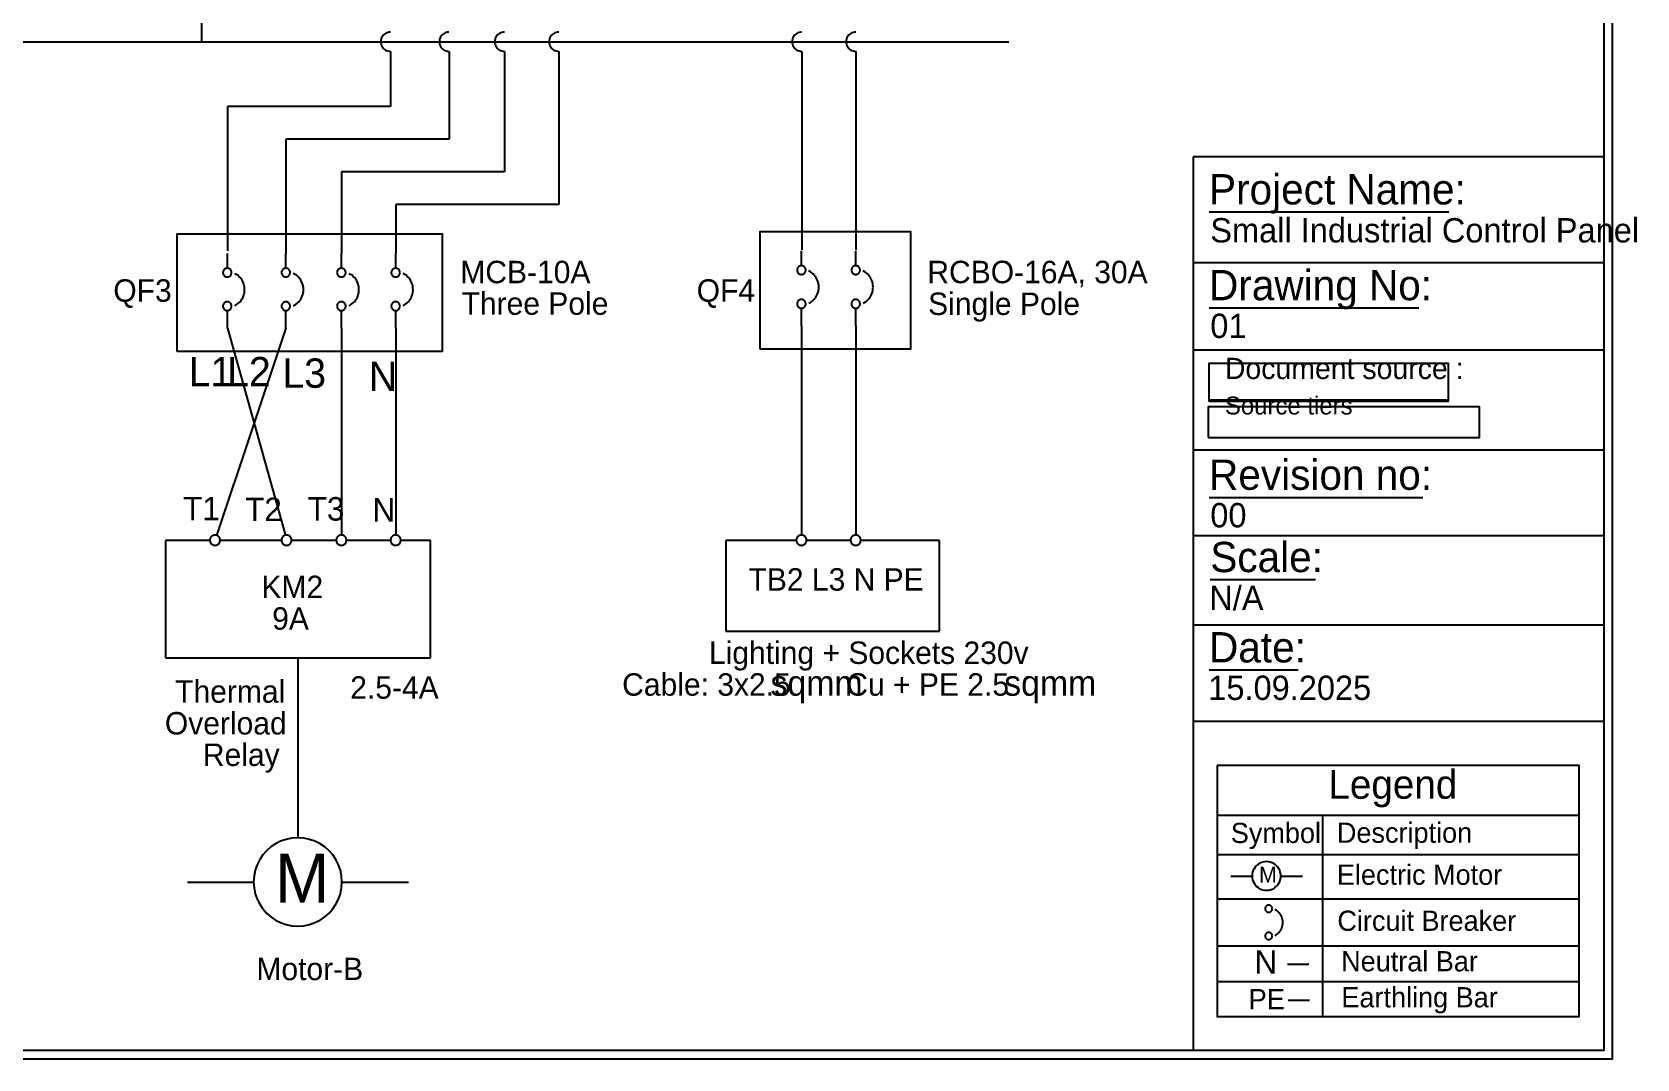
# Model space of a CAD drawing. Header units: millimetres. Extents: x 7 to 1198, y 4 to 838.
# Drawn here: x 428 to 1198, y 4 to 496 of the extents above; entities that cross this region are included whole.
import ezdxf

# ---------------------------------------------------------------- set-up
doc = ezdxf.new("R2010")
doc.units = ezdxf.units.MM
for name, color, linetype in [('Boites', 7, 'Continuous'), ('Bordure', 7, 'Continuous'), ('Cartouche', 7, 'Continuous'), ('Disjoncteurs', 7, 'Continuous'), ('Divers', 7, 'Continuous'), ('Jeu_de_barres', 7, 'Continuous'), ('Legende', 7, 'Continuous'), ('Lignes', 7, 'Continuous'), ('Moteurs', 7, 'Continuous'), ('Neutre', 7, 'Continuous'), ('Phase_L1', 7, 'Continuous'), ('Phase_L2', 7, 'Continuous'), ('Phase_L3', 7, 'Continuous'), ('Tableau_secondaire', 7, 'Continuous'), ('Textes', 7, 'Continuous')]:
    doc.layers.add(name, color=color, linetype=linetype)

msp = doc.modelspace()

# ---------------------------------------------------------------- linework, layer by layer
at = {"layer": 'Boites', "true_color": 0x545454}
for points in [[(6.72, 837.6), (6.72, 3.84), (1185.96, 3.84), (1185.96, 837.6)], [(10.8, 833.4), (10.8, 8.04), (1181.88, 8.04), (1181.88, 833.4)]]:
    msp.add_lwpolyline(points, close=True, dxfattribs=at)
at = {"layer": 'Bordure', "true_color": 0x00ff00}
msp.add_line((509.04, 509.76), (509.04, 491.76), dxfattribs=at)
at = {"layer": 'Bordure', "true_color": 0x0000ff}
for points in [[(796.86, 255.12), (796.53, 255.1), (796.21, 255.03), (795.9, 254.93), (795.62, 254.78), (795.36, 254.61), (795.12, 254.4), (794.91, 254.16), (794.74, 253.9), (794.59, 253.62), (794.49, 253.31), (794.42, 252.99), (794.4, 252.66)], [(799.32, 252.66), (799.3, 252.99), (799.23, 253.31), (799.13, 253.62), (798.98, 253.9), (798.81, 254.16), (798.6, 254.4), (798.36, 254.61), (798.1, 254.78), (797.82, 254.93), (797.51, 255.03), (797.19, 255.1), (796.86, 255.12)], [(794.4, 252.66), (794.42, 252.33), (794.49, 252.01), (794.59, 251.7), (794.74, 251.42), (794.91, 251.16), (795.12, 250.92), (795.36, 250.71), (795.62, 250.54), (795.9, 250.39), (796.21, 250.29), (796.53, 250.22), (796.86, 250.2)], [(796.86, 250.2), (797.19, 250.22), (797.51, 250.29), (797.82, 250.39), (798.1, 250.54), (798.36, 250.71), (798.6, 250.92), (798.81, 251.16), (798.98, 251.42), (799.13, 251.7), (799.23, 252.01), (799.3, 252.33), (799.32, 252.66)]]:
    msp.add_lwpolyline(points, dxfattribs=at)
at = {"layer": 'Bordure', "true_color": 0x000000}
for points in [[(822.9, 255.12), (822.57, 255.1), (822.25, 255.03), (821.94, 254.93), (821.66, 254.78), (821.4, 254.61), (821.16, 254.4), (820.95, 254.16), (820.78, 253.9), (820.63, 253.62), (820.53, 253.31), (820.46, 252.99), (820.44, 252.66)], [(825.36, 252.66), (825.34, 252.99), (825.27, 253.31), (825.17, 253.62), (825.02, 253.9), (824.85, 254.16), (824.64, 254.4), (824.4, 254.61), (824.14, 254.78), (823.86, 254.93), (823.55, 255.03), (823.23, 255.1), (822.9, 255.12)], [(820.44, 252.66), (820.46, 252.33), (820.53, 252.01), (820.63, 251.7), (820.78, 251.42), (820.95, 251.16), (821.16, 250.92), (821.4, 250.71), (821.66, 250.54), (821.94, 250.39), (822.25, 250.29), (822.57, 250.22), (822.9, 250.2)], [(822.9, 250.2), (823.23, 250.22), (823.55, 250.29), (823.86, 250.39), (824.14, 250.54), (824.4, 250.71), (824.64, 250.92), (824.85, 251.16), (825.02, 251.42), (825.17, 251.7), (825.27, 252.01), (825.34, 252.33), (825.36, 252.66)]]:
    msp.add_lwpolyline(points, dxfattribs=at)
at = {"layer": 'Cartouche', "true_color": 0x000000}
for p, q in [((1181.88, 436.56), (984.84, 436.56)), ((984.84, 436.56), (984.84, 8.04)), ((984.84, 385.92), (1181.88, 385.92)), ((984.84, 344.04), (1181.88, 344.04)), ((984.84, 296.04), (1181.88, 296.04)), ((984.84, 255), (1181.88, 255)), ((984.84, 212.16), (1181.88, 212.16)), ((984.84, 165.84), (1181.88, 165.84))]:
    msp.add_line(p, q, dxfattribs=at)
at = {"layer": 'Disjoncteurs', "true_color": 0xcd6928}
for p, q in [((521.52, 383.16), (521.52, 390.24)), ((549.6, 383.16), (549.6, 390.24)), ((576.24, 383.16), (576.24, 390.24)), ((602.28, 383.16), (602.28, 390.24)), ((796.92, 384.24), (796.92, 391.44)), ((822.96, 384.24), (822.96, 391.44)), ((521.52, 354.48), (521.52, 362.76)), ((549.6, 354.48), (549.6, 362.76)), ((576.24, 354.48), (576.24, 362.76)), ((602.28, 354.48), (602.28, 362.76)), ((796.92, 355.56), (796.92, 363.84)), ((822.96, 355.56), (822.96, 363.84))]:
    msp.add_line(p, q, dxfattribs=at)
at = {"layer": 'Disjoncteurs', "true_color": 0xff3f00}
for points in [[(521.46, 383.16), (521.18, 383.14), (520.9, 383.08), (520.64, 382.99), (520.4, 382.87), (520.18, 382.72), (519.98, 382.54), (519.8, 382.34), (519.65, 382.12), (519.53, 381.88), (519.44, 381.62), (519.38, 381.34), (519.36, 381.06)], [(521.46, 383.16), (521.18, 383.14), (520.9, 383.08), (520.64, 382.99), (520.4, 382.87), (520.18, 382.72), (519.98, 382.54), (519.8, 382.34), (519.65, 382.12), (519.53, 381.88), (519.44, 381.62), (519.38, 381.34), (519.36, 381.06)], [(519.36, 381.06), (519.38, 380.78), (519.44, 380.5), (519.53, 380.24), (519.65, 380), (519.8, 379.78), (519.98, 379.58), (520.18, 379.4), (520.4, 379.25), (520.64, 379.13), (520.9, 379.04), (521.18, 378.98), (521.46, 378.96)], [(519.36, 381.06), (519.38, 380.78), (519.44, 380.5), (519.53, 380.24), (519.65, 380), (519.8, 379.78), (519.98, 379.58), (520.18, 379.4), (520.4, 379.25), (520.64, 379.13), (520.9, 379.04), (521.18, 378.98), (521.46, 378.96)], [(523.56, 381.06), (523.54, 381.34), (523.48, 381.62), (523.39, 381.88), (523.27, 382.12), (523.12, 382.34), (522.94, 382.54), (522.74, 382.72), (522.52, 382.87), (522.28, 382.99), (522.02, 383.08), (521.74, 383.14), (521.46, 383.16)], [(523.56, 381.06), (523.54, 381.34), (523.48, 381.62), (523.39, 381.88), (523.27, 382.12), (523.12, 382.34), (522.94, 382.54), (522.74, 382.72), (522.52, 382.87), (522.28, 382.99), (522.02, 383.08), (521.74, 383.14), (521.46, 383.16)], [(521.46, 378.96), (521.74, 378.98), (522.02, 379.04), (522.28, 379.13), (522.52, 379.25), (522.74, 379.4), (522.94, 379.58), (523.12, 379.78), (523.27, 380), (523.39, 380.24), (523.48, 380.5), (523.54, 380.78), (523.56, 381.06)], [(521.46, 378.96), (521.74, 378.98), (522.02, 379.04), (522.28, 379.13), (522.52, 379.25), (522.74, 379.4), (522.94, 379.58), (523.12, 379.78), (523.27, 380), (523.39, 380.24), (523.48, 380.5), (523.54, 380.78), (523.56, 381.06)], [(529.8, 372.87), (529.76, 373.68), (529.66, 374.48), (529.48, 375.25), (529.23, 376), (528.92, 376.72), (528.54, 377.41), (528.1, 378.06), (527.61, 378.68), (527.06, 379.24), (526.45, 379.76), (525.8, 380.22), (525.1, 380.63)], [(549.54, 383.16), (549.26, 383.14), (548.98, 383.08), (548.72, 382.99), (548.48, 382.87), (548.26, 382.72), (548.06, 382.54), (547.88, 382.34), (547.73, 382.12), (547.61, 381.88), (547.52, 381.62), (547.46, 381.34), (547.44, 381.06)], [(549.54, 383.16), (549.26, 383.14), (548.98, 383.08), (548.72, 382.99), (548.48, 382.87), (548.26, 382.72), (548.06, 382.54), (547.88, 382.34), (547.73, 382.12), (547.61, 381.88), (547.52, 381.62), (547.46, 381.34), (547.44, 381.06)], [(547.44, 381.06), (547.46, 380.78), (547.52, 380.5), (547.61, 380.24), (547.73, 380), (547.88, 379.78), (548.06, 379.58), (548.26, 379.4), (548.48, 379.25), (548.72, 379.13), (548.98, 379.04), (549.26, 378.98), (549.54, 378.96)], [(547.44, 381.06), (547.46, 380.78), (547.52, 380.5), (547.61, 380.24), (547.73, 380), (547.88, 379.78), (548.06, 379.58), (548.26, 379.4), (548.48, 379.25), (548.72, 379.13), (548.98, 379.04), (549.26, 378.98), (549.54, 378.96)], [(551.64, 381.06), (551.62, 381.34), (551.57, 381.62), (551.47, 381.88), (551.35, 382.12), (551.2, 382.34), (551.02, 382.54), (550.82, 382.72), (550.6, 382.87), (550.36, 382.99), (550.1, 383.08), (549.82, 383.14), (549.54, 383.16)], [(551.64, 381.06), (551.62, 381.34), (551.57, 381.62), (551.47, 381.88), (551.35, 382.12), (551.2, 382.34), (551.02, 382.54), (550.82, 382.72), (550.6, 382.87), (550.36, 382.99), (550.1, 383.08), (549.82, 383.14), (549.54, 383.16)], [(549.54, 378.96), (549.82, 378.98), (550.1, 379.04), (550.36, 379.13), (550.6, 379.25), (550.82, 379.4), (551.02, 379.58), (551.2, 379.78), (551.35, 380), (551.47, 380.24), (551.57, 380.5), (551.62, 380.78), (551.64, 381.06)], [(549.54, 378.96), (549.82, 378.98), (550.1, 379.04), (550.36, 379.13), (550.6, 379.25), (550.82, 379.4), (551.02, 379.58), (551.2, 379.78), (551.35, 380), (551.47, 380.24), (551.57, 380.5), (551.62, 380.78), (551.64, 381.06)], [(558, 372.87), (557.96, 373.68), (557.86, 374.48), (557.68, 375.25), (557.43, 376), (557.12, 376.72), (556.74, 377.41), (556.3, 378.06), (555.81, 378.68), (555.26, 379.24), (554.65, 379.76), (554, 380.22), (553.3, 380.63)], [(576.18, 383.16), (575.9, 383.14), (575.62, 383.08), (575.36, 382.99), (575.12, 382.87), (574.9, 382.72), (574.7, 382.54), (574.52, 382.34), (574.37, 382.12), (574.25, 381.88), (574.16, 381.62), (574.1, 381.34), (574.08, 381.06)], [(576.18, 383.16), (575.9, 383.14), (575.62, 383.08), (575.36, 382.99), (575.12, 382.87), (574.9, 382.72), (574.7, 382.54), (574.52, 382.34), (574.37, 382.12), (574.25, 381.88), (574.16, 381.62), (574.1, 381.34), (574.08, 381.06)], [(574.08, 381.06), (574.1, 380.78), (574.16, 380.5), (574.25, 380.24), (574.37, 380), (574.52, 379.78), (574.7, 379.58), (574.9, 379.4), (575.12, 379.25), (575.36, 379.13), (575.62, 379.04), (575.9, 378.98), (576.18, 378.96)], [(574.08, 381.06), (574.1, 380.78), (574.16, 380.5), (574.25, 380.24), (574.37, 380), (574.52, 379.78), (574.7, 379.58), (574.9, 379.4), (575.12, 379.25), (575.36, 379.13), (575.62, 379.04), (575.9, 378.98), (576.18, 378.96)], [(578.28, 381.06), (578.26, 381.34), (578.2, 381.62), (578.11, 381.88), (577.99, 382.12), (577.84, 382.34), (577.66, 382.54), (577.46, 382.72), (577.24, 382.87), (577, 382.99), (576.74, 383.08), (576.46, 383.14), (576.18, 383.16)], [(578.28, 381.06), (578.26, 381.34), (578.2, 381.62), (578.11, 381.88), (577.99, 382.12), (577.84, 382.34), (577.66, 382.54), (577.46, 382.72), (577.24, 382.87), (577, 382.99), (576.74, 383.08), (576.46, 383.14), (576.18, 383.16)], [(576.18, 378.96), (576.46, 378.98), (576.74, 379.04), (577, 379.13), (577.24, 379.25), (577.46, 379.4), (577.66, 379.58), (577.84, 379.78), (577.99, 380), (578.11, 380.24), (578.2, 380.5), (578.26, 380.78), (578.28, 381.06)], [(576.18, 378.96), (576.46, 378.98), (576.74, 379.04), (577, 379.13), (577.24, 379.25), (577.46, 379.4), (577.66, 379.58), (577.84, 379.78), (577.99, 380), (578.11, 380.24), (578.2, 380.5), (578.26, 380.78), (578.28, 381.06)], [(584.64, 372.87), (584.6, 373.68), (584.5, 374.48), (584.32, 375.25), (584.07, 376), (583.76, 376.72), (583.38, 377.41), (582.94, 378.06), (582.45, 378.68), (581.9, 379.24), (581.29, 379.76), (580.64, 380.22), (579.94, 380.63)], [(602.22, 383.16), (601.94, 383.14), (601.66, 383.08), (601.4, 382.99), (601.16, 382.87), (600.94, 382.72), (600.74, 382.54), (600.56, 382.34), (600.41, 382.12), (600.29, 381.88), (600.2, 381.62), (600.14, 381.34), (600.12, 381.06)], [(602.22, 383.16), (601.94, 383.14), (601.66, 383.08), (601.4, 382.99), (601.16, 382.87), (600.94, 382.72), (600.74, 382.54), (600.56, 382.34), (600.41, 382.12), (600.29, 381.88), (600.2, 381.62), (600.14, 381.34), (600.12, 381.06)], [(600.12, 381.06), (600.14, 380.78), (600.2, 380.5), (600.29, 380.24), (600.41, 380), (600.56, 379.78), (600.74, 379.58), (600.94, 379.4), (601.16, 379.25), (601.4, 379.13), (601.66, 379.04), (601.94, 378.98), (602.22, 378.96)], [(600.12, 381.06), (600.14, 380.78), (600.2, 380.5), (600.29, 380.24), (600.41, 380), (600.56, 379.78), (600.74, 379.58), (600.94, 379.4), (601.16, 379.25), (601.4, 379.13), (601.66, 379.04), (601.94, 378.98), (602.22, 378.96)], [(604.32, 381.06), (604.3, 381.34), (604.24, 381.62), (604.15, 381.88), (604.03, 382.12), (603.88, 382.34), (603.7, 382.54), (603.5, 382.72), (603.28, 382.87), (603.04, 382.99), (602.78, 383.08), (602.5, 383.14), (602.22, 383.16)], [(604.32, 381.06), (604.3, 381.34), (604.24, 381.62), (604.15, 381.88), (604.03, 382.12), (603.88, 382.34), (603.7, 382.54), (603.5, 382.72), (603.28, 382.87), (603.04, 382.99), (602.78, 383.08), (602.5, 383.14), (602.22, 383.16)], [(602.22, 378.96), (602.5, 378.98), (602.78, 379.04), (603.04, 379.13), (603.28, 379.25), (603.5, 379.4), (603.7, 379.58), (603.88, 379.78), (604.03, 380), (604.15, 380.24), (604.24, 380.5), (604.3, 380.78), (604.32, 381.06)], [(602.22, 378.96), (602.5, 378.98), (602.78, 379.04), (603.04, 379.13), (603.28, 379.25), (603.5, 379.4), (603.7, 379.58), (603.88, 379.78), (604.03, 380), (604.15, 380.24), (604.24, 380.5), (604.3, 380.78), (604.32, 381.06)], [(610.56, 372.87), (610.52, 373.68), (610.42, 374.48), (610.24, 375.25), (609.99, 376), (609.68, 376.72), (609.3, 377.41), (608.86, 378.06), (608.37, 378.68), (607.82, 379.24), (607.21, 379.76), (606.56, 380.22), (605.86, 380.63)], [(796.86, 384.36), (796.58, 384.34), (796.3, 384.28), (796.04, 384.19), (795.8, 384.07), (795.58, 383.92), (795.38, 383.74), (795.2, 383.54), (795.05, 383.32), (794.93, 383.08), (794.84, 382.82), (794.78, 382.54), (794.76, 382.26)], [(796.86, 384.36), (796.58, 384.34), (796.3, 384.28), (796.04, 384.19), (795.8, 384.07), (795.58, 383.92), (795.38, 383.74), (795.2, 383.54), (795.05, 383.32), (794.93, 383.08), (794.84, 382.82), (794.78, 382.54), (794.76, 382.26)], [(794.76, 382.26), (794.78, 381.98), (794.84, 381.7), (794.93, 381.44), (795.05, 381.2), (795.2, 380.98), (795.38, 380.78), (795.58, 380.6), (795.8, 380.45), (796.04, 380.33), (796.3, 380.23), (796.58, 380.18), (796.86, 380.16)], [(794.76, 382.26), (794.78, 381.98), (794.84, 381.7), (794.93, 381.44), (795.05, 381.2), (795.2, 380.98), (795.38, 380.78), (795.58, 380.6), (795.8, 380.45), (796.04, 380.33), (796.3, 380.23), (796.58, 380.18), (796.86, 380.16)], [(798.96, 382.26), (798.94, 382.54), (798.88, 382.82), (798.79, 383.08), (798.67, 383.32), (798.52, 383.54), (798.34, 383.74), (798.14, 383.92), (797.92, 384.07), (797.68, 384.19), (797.42, 384.28), (797.14, 384.34), (796.86, 384.36)], [(798.96, 382.26), (798.94, 382.54), (798.88, 382.82), (798.79, 383.08), (798.67, 383.32), (798.52, 383.54), (798.34, 383.74), (798.14, 383.92), (797.92, 384.07), (797.68, 384.19), (797.42, 384.28), (797.14, 384.34), (796.86, 384.36)], [(796.86, 380.16), (797.14, 380.18), (797.42, 380.23), (797.68, 380.33), (797.92, 380.45), (798.14, 380.6), (798.34, 380.78), (798.52, 380.98), (798.67, 381.2), (798.79, 381.44), (798.88, 381.7), (798.94, 381.98), (798.96, 382.26)], [(796.86, 380.16), (797.14, 380.18), (797.42, 380.23), (797.68, 380.33), (797.92, 380.45), (798.14, 380.6), (798.34, 380.78), (798.52, 380.98), (798.67, 381.2), (798.79, 381.44), (798.88, 381.7), (798.94, 381.98), (798.96, 382.26)], [(805.2, 374.07), (805.16, 374.88), (805.06, 375.68), (804.88, 376.45), (804.63, 377.2), (804.32, 377.92), (803.94, 378.61), (803.5, 379.26), (803.01, 379.88), (802.46, 380.44), (801.85, 380.96), (801.2, 381.42), (800.5, 381.83)], [(822.9, 384.36), (822.62, 384.34), (822.34, 384.28), (822.08, 384.19), (821.84, 384.07), (821.62, 383.92), (821.42, 383.74), (821.24, 383.54), (821.09, 383.32), (820.97, 383.08), (820.88, 382.82), (820.82, 382.54), (820.8, 382.26)], [(822.9, 384.36), (822.62, 384.34), (822.34, 384.28), (822.08, 384.19), (821.84, 384.07), (821.62, 383.92), (821.42, 383.74), (821.24, 383.54), (821.09, 383.32), (820.97, 383.08), (820.88, 382.82), (820.82, 382.54), (820.8, 382.26)], [(820.8, 382.26), (820.82, 381.98), (820.88, 381.7), (820.97, 381.44), (821.09, 381.2), (821.24, 380.98), (821.42, 380.78), (821.62, 380.6), (821.84, 380.45), (822.08, 380.33), (822.34, 380.23), (822.62, 380.18), (822.9, 380.16)], [(820.8, 382.26), (820.82, 381.98), (820.88, 381.7), (820.97, 381.44), (821.09, 381.2), (821.24, 380.98), (821.42, 380.78), (821.62, 380.6), (821.84, 380.45), (822.08, 380.33), (822.34, 380.23), (822.62, 380.18), (822.9, 380.16)], [(825, 382.26), (824.98, 382.54), (824.92, 382.82), (824.83, 383.08), (824.71, 383.32), (824.56, 383.54), (824.38, 383.74), (824.18, 383.92), (823.96, 384.07), (823.72, 384.19), (823.46, 384.28), (823.18, 384.34), (822.9, 384.36)], [(825, 382.26), (824.98, 382.54), (824.92, 382.82), (824.83, 383.08), (824.71, 383.32), (824.56, 383.54), (824.38, 383.74), (824.18, 383.92), (823.96, 384.07), (823.72, 384.19), (823.46, 384.28), (823.18, 384.34), (822.9, 384.36)], [(822.9, 380.16), (823.18, 380.18), (823.46, 380.23), (823.72, 380.33), (823.96, 380.45), (824.18, 380.6), (824.38, 380.78), (824.56, 380.98), (824.71, 381.2), (824.83, 381.44), (824.92, 381.7), (824.98, 381.98), (825, 382.26)], [(822.9, 380.16), (823.18, 380.18), (823.46, 380.23), (823.72, 380.33), (823.96, 380.45), (824.18, 380.6), (824.38, 380.78), (824.56, 380.98), (824.71, 381.2), (824.83, 381.44), (824.92, 381.7), (824.98, 381.98), (825, 382.26)], [(831.24, 374.07), (831.2, 374.88), (831.1, 375.68), (830.92, 376.45), (830.67, 377.2), (830.36, 377.92), (829.98, 378.61), (829.54, 379.26), (829.05, 379.88), (828.5, 380.44), (827.89, 380.96), (827.24, 381.42), (826.54, 381.83)], [(525.05, 365.15), (525.75, 365.55), (526.41, 366.01), (527.02, 366.52), (527.57, 367.08), (528.07, 367.69), (528.51, 368.34), (528.89, 369.03), (529.21, 369.75), (529.46, 370.5), (529.65, 371.27), (529.76, 372.06), (529.8, 372.87)], [(553.25, 365.15), (553.95, 365.55), (554.61, 366.01), (555.22, 366.52), (555.77, 367.08), (556.27, 367.69), (556.71, 368.34), (557.09, 369.03), (557.41, 369.75), (557.66, 370.5), (557.85, 371.27), (557.96, 372.06), (558, 372.87)], [(579.89, 365.15), (580.59, 365.55), (581.25, 366.01), (581.86, 366.52), (582.41, 367.08), (582.91, 367.69), (583.35, 368.34), (583.73, 369.03), (584.05, 369.75), (584.3, 370.5), (584.49, 371.27), (584.6, 372.06), (584.64, 372.87)], [(605.81, 365.15), (606.51, 365.55), (607.17, 366.01), (607.78, 366.52), (608.33, 367.08), (608.83, 367.69), (609.27, 368.34), (609.65, 369.03), (609.97, 369.75), (610.22, 370.5), (610.41, 371.27), (610.52, 372.06), (610.56, 372.87)], [(800.45, 366.35), (801.15, 366.75), (801.81, 367.21), (802.42, 367.72), (802.97, 368.28), (803.47, 368.89), (803.91, 369.54), (804.29, 370.23), (804.61, 370.95), (804.86, 371.7), (805.05, 372.47), (805.16, 373.26), (805.2, 374.07)], [(826.49, 366.35), (827.19, 366.75), (827.85, 367.21), (828.46, 367.72), (829.01, 368.28), (829.51, 368.89), (829.95, 369.54), (830.33, 370.23), (830.65, 370.95), (830.9, 371.7), (831.09, 372.47), (831.2, 373.26), (831.24, 374.07)], [(521.46, 367.08), (521.18, 367.06), (520.9, 367), (520.64, 366.91), (520.4, 366.79), (520.18, 366.64), (519.98, 366.46), (519.8, 366.26), (519.65, 366.04), (519.53, 365.8), (519.44, 365.54), (519.38, 365.26), (519.36, 364.98)], [(519.36, 364.98), (519.38, 364.7), (519.44, 364.42), (519.53, 364.16), (519.65, 363.92), (519.8, 363.7), (519.98, 363.5), (520.18, 363.32), (520.4, 363.17), (520.64, 363.05), (520.9, 362.95), (521.18, 362.9), (521.46, 362.88)], [(523.56, 364.98), (523.54, 365.26), (523.48, 365.54), (523.39, 365.8), (523.27, 366.04), (523.12, 366.26), (522.94, 366.46), (522.74, 366.64), (522.52, 366.79), (522.28, 366.91), (522.02, 367), (521.74, 367.06), (521.46, 367.08)], [(521.46, 362.88), (521.74, 362.9), (522.02, 362.95), (522.28, 363.05), (522.52, 363.17), (522.74, 363.32), (522.94, 363.5), (523.12, 363.7), (523.27, 363.92), (523.39, 364.16), (523.48, 364.42), (523.54, 364.7), (523.56, 364.98)], [(549.54, 367.08), (549.26, 367.06), (548.98, 367), (548.72, 366.91), (548.48, 366.79), (548.26, 366.64), (548.06, 366.46), (547.88, 366.26), (547.73, 366.04), (547.61, 365.8), (547.52, 365.54), (547.46, 365.26), (547.44, 364.98)], [(547.44, 364.98), (547.46, 364.7), (547.52, 364.42), (547.61, 364.16), (547.73, 363.92), (547.88, 363.7), (548.06, 363.5), (548.26, 363.32), (548.48, 363.17), (548.72, 363.05), (548.98, 362.95), (549.26, 362.9), (549.54, 362.88)], [(551.64, 364.98), (551.62, 365.26), (551.57, 365.54), (551.47, 365.8), (551.35, 366.04), (551.2, 366.26), (551.02, 366.46), (550.82, 366.64), (550.6, 366.79), (550.36, 366.91), (550.1, 367), (549.82, 367.06), (549.54, 367.08)], [(549.54, 362.88), (549.82, 362.9), (550.1, 362.95), (550.36, 363.05), (550.6, 363.17), (550.82, 363.32), (551.02, 363.5), (551.2, 363.7), (551.35, 363.92), (551.47, 364.16), (551.57, 364.42), (551.62, 364.7), (551.64, 364.98)], [(576.18, 367.08), (575.9, 367.06), (575.62, 367), (575.36, 366.91), (575.12, 366.79), (574.9, 366.64), (574.7, 366.46), (574.52, 366.26), (574.37, 366.04), (574.25, 365.8), (574.16, 365.54), (574.1, 365.26), (574.08, 364.98)], [(574.08, 364.98), (574.1, 364.7), (574.16, 364.42), (574.25, 364.16), (574.37, 363.92), (574.52, 363.7), (574.7, 363.5), (574.9, 363.32), (575.12, 363.17), (575.36, 363.05), (575.62, 362.95), (575.9, 362.9), (576.18, 362.88)], [(578.28, 364.98), (578.26, 365.26), (578.2, 365.54), (578.11, 365.8), (577.99, 366.04), (577.84, 366.26), (577.66, 366.46), (577.46, 366.64), (577.24, 366.79), (577, 366.91), (576.74, 367), (576.46, 367.06), (576.18, 367.08)], [(576.18, 362.88), (576.46, 362.9), (576.74, 362.95), (577, 363.05), (577.24, 363.17), (577.46, 363.32), (577.66, 363.5), (577.84, 363.7), (577.99, 363.92), (578.11, 364.16), (578.2, 364.42), (578.26, 364.7), (578.28, 364.98)], [(602.22, 367.08), (601.94, 367.06), (601.66, 367), (601.4, 366.91), (601.16, 366.79), (600.94, 366.64), (600.74, 366.46), (600.56, 366.26), (600.41, 366.04), (600.29, 365.8), (600.2, 365.54), (600.14, 365.26), (600.12, 364.98)], [(600.12, 364.98), (600.14, 364.7), (600.2, 364.42), (600.29, 364.16), (600.41, 363.92), (600.56, 363.7), (600.74, 363.5), (600.94, 363.32), (601.16, 363.17), (601.4, 363.05), (601.66, 362.95), (601.94, 362.9), (602.22, 362.88)], [(604.32, 364.98), (604.3, 365.26), (604.24, 365.54), (604.15, 365.8), (604.03, 366.04), (603.88, 366.26), (603.7, 366.46), (603.5, 366.64), (603.28, 366.79), (603.04, 366.91), (602.78, 367), (602.5, 367.06), (602.22, 367.08)], [(602.22, 362.88), (602.5, 362.9), (602.78, 362.95), (603.04, 363.05), (603.28, 363.17), (603.5, 363.32), (603.7, 363.5), (603.88, 363.7), (604.03, 363.92), (604.15, 364.16), (604.24, 364.42), (604.3, 364.7), (604.32, 364.98)], [(796.86, 368.16), (796.58, 368.14), (796.3, 368.08), (796.04, 367.99), (795.8, 367.87), (795.58, 367.72), (795.38, 367.54), (795.2, 367.34), (795.05, 367.12), (794.93, 366.88), (794.84, 366.62), (794.78, 366.34), (794.76, 366.06)], [(794.76, 366.06), (794.78, 365.78), (794.84, 365.5), (794.93, 365.24), (795.05, 365), (795.2, 364.78), (795.38, 364.58), (795.58, 364.4), (795.8, 364.25), (796.04, 364.13), (796.3, 364.04), (796.58, 363.98), (796.86, 363.96)], [(798.96, 366.06), (798.94, 366.34), (798.88, 366.62), (798.79, 366.88), (798.67, 367.12), (798.52, 367.34), (798.34, 367.54), (798.14, 367.72), (797.92, 367.87), (797.68, 367.99), (797.42, 368.08), (797.14, 368.14), (796.86, 368.16)], [(796.86, 363.96), (797.14, 363.98), (797.42, 364.04), (797.68, 364.13), (797.92, 364.25), (798.14, 364.4), (798.34, 364.58), (798.52, 364.78), (798.67, 365), (798.79, 365.24), (798.88, 365.5), (798.94, 365.78), (798.96, 366.06)], [(822.9, 368.16), (822.62, 368.14), (822.34, 368.08), (822.08, 367.99), (821.84, 367.87), (821.62, 367.72), (821.42, 367.54), (821.24, 367.34), (821.09, 367.12), (820.97, 366.88), (820.88, 366.62), (820.82, 366.34), (820.8, 366.06)], [(820.8, 366.06), (820.82, 365.78), (820.88, 365.5), (820.97, 365.24), (821.09, 365), (821.24, 364.78), (821.42, 364.58), (821.62, 364.4), (821.84, 364.25), (822.08, 364.13), (822.34, 364.04), (822.62, 363.98), (822.9, 363.96)], [(825, 366.06), (824.98, 366.34), (824.92, 366.62), (824.83, 366.88), (824.71, 367.12), (824.56, 367.34), (824.38, 367.54), (824.18, 367.72), (823.96, 367.87), (823.72, 367.99), (823.46, 368.08), (823.18, 368.14), (822.9, 368.16)], [(822.9, 363.96), (823.18, 363.98), (823.46, 364.04), (823.72, 364.13), (823.96, 364.25), (824.18, 364.4), (824.38, 364.58), (824.56, 364.78), (824.71, 365), (824.83, 365.24), (824.92, 365.5), (824.98, 365.78), (825, 366.06)], [(1021.02, 77.64), (1020.78, 77.62), (1020.56, 77.58), (1020.34, 77.5), (1020.14, 77.4), (1019.96, 77.28), (1019.79, 77.13), (1019.64, 76.96), (1019.52, 76.78), (1019.42, 76.58), (1019.34, 76.36), (1019.3, 76.14), (1019.28, 75.9)], [(1021.02, 77.64), (1020.78, 77.62), (1020.56, 77.58), (1020.34, 77.5), (1020.14, 77.4), (1019.96, 77.28), (1019.79, 77.13), (1019.64, 76.96), (1019.52, 76.78), (1019.42, 76.58), (1019.34, 76.36), (1019.3, 76.14), (1019.28, 75.9)], [(1022.76, 75.9), (1022.74, 76.14), (1022.7, 76.36), (1022.62, 76.58), (1022.52, 76.78), (1022.4, 76.96), (1022.25, 77.13), (1022.08, 77.28), (1021.9, 77.4), (1021.7, 77.5), (1021.48, 77.58), (1021.26, 77.62), (1021.02, 77.64)], [(1022.76, 75.9), (1022.74, 76.14), (1022.7, 76.36), (1022.62, 76.58), (1022.52, 76.78), (1022.4, 76.96), (1022.25, 77.13), (1022.08, 77.28), (1021.9, 77.4), (1021.7, 77.5), (1021.48, 77.58), (1021.26, 77.62), (1021.02, 77.64)], [(1019.28, 75.9), (1019.3, 75.66), (1019.34, 75.44), (1019.42, 75.22), (1019.52, 75.02), (1019.64, 74.84), (1019.79, 74.67), (1019.96, 74.52), (1020.14, 74.4), (1020.34, 74.3), (1020.56, 74.22), (1020.78, 74.18), (1021.02, 74.16)], [(1019.28, 75.9), (1019.3, 75.66), (1019.34, 75.44), (1019.42, 75.22), (1019.52, 75.02), (1019.64, 74.84), (1019.79, 74.67), (1019.96, 74.52), (1020.14, 74.4), (1020.34, 74.3), (1020.56, 74.22), (1020.78, 74.18), (1021.02, 74.16)], [(1021.02, 74.16), (1021.26, 74.18), (1021.48, 74.22), (1021.7, 74.3), (1021.9, 74.4), (1022.08, 74.52), (1022.25, 74.67), (1022.4, 74.84), (1022.52, 75.02), (1022.62, 75.22), (1022.7, 75.44), (1022.74, 75.66), (1022.76, 75.9)], [(1021.02, 74.16), (1021.26, 74.18), (1021.48, 74.22), (1021.7, 74.3), (1021.9, 74.4), (1022.08, 74.52), (1022.25, 74.67), (1022.4, 74.84), (1022.52, 75.02), (1022.62, 75.22), (1022.7, 75.44), (1022.74, 75.66), (1022.76, 75.9)], [(1027.8, 69.28), (1027.77, 69.93), (1027.68, 70.57), (1027.54, 71.2), (1027.34, 71.8), (1027.09, 72.38), (1026.78, 72.94), (1026.43, 73.47), (1026.03, 73.96), (1025.59, 74.42), (1025.1, 74.83), (1024.57, 75.21), (1024, 75.54)], [(1021.02, 64.56), (1020.78, 64.54), (1020.56, 64.5), (1020.34, 64.42), (1020.14, 64.32), (1019.96, 64.2), (1019.79, 64.05), (1019.64, 63.88), (1019.52, 63.7), (1019.42, 63.5), (1019.34, 63.28), (1019.3, 63.06), (1019.28, 62.82)], [(1019.28, 62.82), (1019.3, 62.58), (1019.34, 62.36), (1019.42, 62.14), (1019.52, 61.94), (1019.64, 61.76), (1019.79, 61.59), (1019.96, 61.44), (1020.14, 61.32), (1020.34, 61.22), (1020.56, 61.14), (1020.78, 61.1), (1021.02, 61.08)], [(1022.76, 62.82), (1022.74, 63.06), (1022.7, 63.28), (1022.62, 63.5), (1022.52, 63.7), (1022.4, 63.88), (1022.25, 64.05), (1022.08, 64.2), (1021.9, 64.32), (1021.7, 64.42), (1021.48, 64.5), (1021.26, 64.54), (1021.02, 64.56)], [(1021.02, 61.08), (1021.26, 61.1), (1021.48, 61.14), (1021.7, 61.22), (1021.9, 61.32), (1022.08, 61.44), (1022.25, 61.59), (1022.4, 61.76), (1022.52, 61.94), (1022.62, 62.14), (1022.7, 62.36), (1022.74, 62.58), (1022.76, 62.82)], [(1023.97, 63.04), (1024.53, 63.37), (1025.06, 63.74), (1025.55, 64.15), (1026, 64.61), (1026.4, 65.1), (1026.76, 65.62), (1027.07, 66.18), (1027.32, 66.76), (1027.53, 67.36), (1027.68, 67.99), (1027.77, 68.63), (1027.8, 69.28)]]:
    msp.add_lwpolyline(points, dxfattribs=at)
at = {"layer": 'Divers', "true_color": 0xffffff}
for points in [[(992.26, 319.31), (1107.28, 319.31), (1107.28, 337.42), (992.26, 337.42)], [(992.02, 301.94), (1122.05, 301.94), (1122.05, 316.68), (992.02, 316.68)]]:
    msp.add_lwpolyline(points, close=True, dxfattribs=at)
at = {"layer": 'Jeu_de_barres', "true_color": 0x00ff00}
for p, q in [((112.44, 491.76), (896.4, 491.76)), ((1030.32, 32.04), (1040.64, 32.04))]:
    msp.add_line(p, q, dxfattribs=at)
at = {"layer": 'Jeu_de_barres', "true_color": 0x000000}
msp.add_line((1029.96, 49.32), (1040.28, 49.32), dxfattribs=at)
at = {"layer": 'Legende', "true_color": 0x000000}
for p, q in [((996.36, 120.72), (1169.88, 120.72)), ((1046.88, 120.72), (1046.88, 24.12)), ((996.36, 101.88), (1169.88, 101.88)), ((996.36, 80.64), (1169.88, 80.64)), ((996.36, 58.08), (1169.88, 58.08)), ((996.36, 40.92), (1169.88, 40.92))]:
    msp.add_line(p, q, dxfattribs=at)
msp.add_lwpolyline([(996.36, 144.6), (996.36, 24.12), (1169.88, 24.12), (1169.88, 144.6)], close=True, dxfattribs=at)
at = {"layer": 'Lignes', "true_color": 0x000000}
msp.add_line((555.36, 196.2), (555.36, 109.8), dxfattribs=at)
at = {"layer": 'Moteurs', "true_color": 0x000000}
for p, q in [((502.44, 88.68), (534.24, 88.68)), ((576.6, 88.68), (608.4, 88.68)), ((1002.84, 91.56), (1013.16, 91.56)), ((1026.96, 91.56), (1037.28, 91.56))]:
    msp.add_line(p, q, dxfattribs=at)
for points in [[(555.3, 109.92), (552.43, 109.73), (549.67, 109.16), (547.06, 108.26), (544.61, 107.03), (542.36, 105.51), (540.32, 103.72), (538.53, 101.68), (537.01, 99.43), (535.78, 96.98), (534.88, 94.37), (534.31, 91.61), (534.12, 88.74)], [(576.48, 88.74), (576.29, 91.61), (575.72, 94.37), (574.82, 96.98), (573.59, 99.43), (572.07, 101.68), (570.28, 103.72), (568.24, 105.51), (565.99, 107.03), (563.54, 108.26), (560.93, 109.16), (558.17, 109.73), (555.3, 109.92)], [(1019.94, 98.52), (1019, 98.46), (1018.11, 98.27), (1017.25, 97.98), (1016.46, 97.58), (1015.72, 97.08), (1015.06, 96.5), (1014.48, 95.84), (1013.98, 95.1), (1013.58, 94.31), (1013.29, 93.45), (1013.1, 92.56), (1013.04, 91.62)], [(1026.84, 91.62), (1026.78, 92.56), (1026.59, 93.45), (1026.3, 94.31), (1025.9, 95.1), (1025.4, 95.84), (1024.82, 96.5), (1024.16, 97.08), (1023.42, 97.58), (1022.63, 97.98), (1021.77, 98.27), (1020.88, 98.46), (1019.94, 98.52)], [(534.12, 88.74), (534.31, 85.87), (534.88, 83.11), (535.78, 80.5), (537.01, 78.05), (538.53, 75.8), (540.32, 73.76), (542.36, 71.97), (544.61, 70.45), (547.06, 69.22), (549.67, 68.32), (552.43, 67.75), (555.3, 67.56)], [(555.3, 67.56), (558.17, 67.75), (560.93, 68.32), (563.54, 69.22), (565.99, 70.45), (568.24, 71.97), (570.28, 73.76), (572.07, 75.8), (573.59, 78.05), (574.82, 80.5), (575.72, 83.11), (576.29, 85.87), (576.48, 88.74)], [(1013.04, 91.62), (1013.1, 90.68), (1013.29, 89.79), (1013.58, 88.93), (1013.98, 88.14), (1014.48, 87.4), (1015.06, 86.74), (1015.72, 86.16), (1016.46, 85.66), (1017.25, 85.26), (1018.11, 84.97), (1019, 84.78), (1019.94, 84.72)], [(1019.94, 84.72), (1020.88, 84.78), (1021.77, 84.97), (1022.63, 85.26), (1023.42, 85.66), (1024.16, 86.16), (1024.82, 86.74), (1025.4, 87.4), (1025.9, 88.14), (1026.3, 88.93), (1026.59, 89.79), (1026.78, 90.68), (1026.84, 91.62)]]:
    msp.add_lwpolyline(points, dxfattribs=at)
at = {"layer": 'Neutre', "true_color": 0x0000ff}
for p, q in [((680.52, 487.2), (680.52, 413.76)), ((822.96, 487.2), (822.96, 391.92)), ((680.52, 413.76), (602.28, 413.76)), ((602.28, 413.76), (602.28, 390.24)), ((602.28, 354.48), (602.28, 255)), ((822.96, 355.56), (822.96, 255))]:
    msp.add_line(p, q, dxfattribs=at)
for points in [[(680.46, 496.44), (679.83, 496.4), (679.23, 496.27), (678.66, 496.08), (678.13, 495.81), (677.64, 495.48), (677.19, 495.09), (676.8, 494.64), (676.47, 494.15), (676.2, 493.62), (676.01, 493.05), (675.88, 492.45), (675.84, 491.82)], [(822.9, 496.44), (822.27, 496.4), (821.67, 496.27), (821.1, 496.08), (820.57, 495.81), (820.08, 495.48), (819.63, 495.09), (819.24, 494.64), (818.91, 494.15), (818.64, 493.62), (818.45, 493.05), (818.32, 492.45), (818.28, 491.82)], [(675.84, 491.82), (675.88, 491.19), (676.01, 490.59), (676.2, 490.02), (676.47, 489.49), (676.8, 489), (677.19, 488.55), (677.64, 488.16), (678.13, 487.83), (678.66, 487.56), (679.23, 487.37), (679.83, 487.24), (680.46, 487.2)], [(818.28, 491.82), (818.32, 491.19), (818.45, 490.59), (818.64, 490.02), (818.91, 489.49), (819.24, 489), (819.63, 488.55), (820.08, 488.16), (820.57, 487.83), (821.1, 487.56), (821.67, 487.37), (822.27, 487.24), (822.9, 487.2)], [(602.22, 255.12), (601.89, 255.1), (601.57, 255.03), (601.26, 254.93), (600.98, 254.78), (600.72, 254.61), (600.48, 254.4), (600.27, 254.16), (600.1, 253.9), (599.95, 253.62), (599.85, 253.31), (599.78, 252.99), (599.76, 252.66)], [(604.68, 252.66), (604.66, 252.99), (604.59, 253.31), (604.49, 253.62), (604.34, 253.9), (604.17, 254.16), (603.96, 254.4), (603.72, 254.61), (603.46, 254.78), (603.18, 254.93), (602.87, 255.03), (602.55, 255.1), (602.22, 255.12)], [(599.76, 252.66), (599.78, 252.33), (599.85, 252.01), (599.95, 251.7), (600.1, 251.42), (600.27, 251.16), (600.48, 250.92), (600.72, 250.71), (600.98, 250.54), (601.26, 250.39), (601.57, 250.29), (601.89, 250.22), (602.22, 250.2)], [(602.22, 250.2), (602.55, 250.22), (602.87, 250.29), (603.18, 250.39), (603.46, 250.54), (603.72, 250.71), (603.96, 250.92), (604.17, 251.16), (604.34, 251.42), (604.49, 251.7), (604.59, 252.01), (604.66, 252.33), (604.68, 252.66)]]:
    msp.add_lwpolyline(points, dxfattribs=at)
at = {"layer": 'Phase_L1', "true_color": 0xb80000}
for p, q in [((599.76, 487.2), (599.76, 460.68)), ((599.76, 460.68), (521.52, 460.68)), ((521.52, 460.68), (521.52, 391.44)), ((521.52, 354.48), (549.36, 254.88))]:
    msp.add_line(p, q, dxfattribs=at)
for points in [[(599.7, 496.44), (599.07, 496.4), (598.47, 496.27), (597.9, 496.08), (597.37, 495.81), (596.88, 495.48), (596.43, 495.09), (596.04, 494.64), (595.71, 494.15), (595.44, 493.62), (595.25, 493.05), (595.12, 492.45), (595.08, 491.82)], [(595.08, 491.82), (595.12, 491.19), (595.25, 490.59), (595.44, 490.02), (595.71, 489.49), (596.04, 489), (596.43, 488.55), (596.88, 488.16), (597.37, 487.83), (597.9, 487.56), (598.47, 487.37), (599.07, 487.24), (599.7, 487.2)], [(549.9, 255.12), (549.57, 255.1), (549.25, 255.03), (548.94, 254.93), (548.66, 254.78), (548.4, 254.61), (548.16, 254.4), (547.95, 254.16), (547.78, 253.9), (547.63, 253.62), (547.53, 253.31), (547.46, 252.99), (547.44, 252.66)], [(552.36, 252.66), (552.34, 252.99), (552.27, 253.31), (552.17, 253.62), (552.02, 253.9), (551.85, 254.16), (551.64, 254.4), (551.4, 254.61), (551.14, 254.78), (550.86, 254.93), (550.55, 255.03), (550.23, 255.1), (549.9, 255.12)], [(547.44, 252.66), (547.46, 252.33), (547.53, 252.01), (547.63, 251.7), (547.78, 251.42), (547.95, 251.16), (548.16, 250.92), (548.4, 250.71), (548.66, 250.54), (548.94, 250.39), (549.25, 250.29), (549.57, 250.22), (549.9, 250.2)], [(549.9, 250.2), (550.23, 250.22), (550.55, 250.29), (550.86, 250.39), (551.14, 250.54), (551.4, 250.71), (551.64, 250.92), (551.85, 251.16), (552.02, 251.42), (552.17, 251.7), (552.27, 252.01), (552.34, 252.33), (552.36, 252.66)]]:
    msp.add_lwpolyline(points, dxfattribs=at)
at = {"layer": 'Phase_L2', "true_color": 0x545454}
for p, q in [((627.84, 487.2), (627.84, 445.08)), ((627.84, 445.08), (549.6, 445.08)), ((549.6, 445.08), (549.6, 390.24)), ((549.6, 354.48), (516.36, 254.88))]:
    msp.add_line(p, q, dxfattribs=at)
for points in [[(627.78, 496.44), (627.15, 496.4), (626.55, 496.27), (625.98, 496.08), (625.45, 495.81), (624.96, 495.48), (624.51, 495.09), (624.12, 494.64), (623.79, 494.15), (623.52, 493.62), (623.33, 493.05), (623.2, 492.45), (623.16, 491.82)], [(623.16, 491.82), (623.2, 491.19), (623.33, 490.59), (623.52, 490.02), (623.79, 489.49), (624.12, 489), (624.51, 488.55), (624.96, 488.16), (625.45, 487.83), (625.98, 487.56), (626.55, 487.37), (627.15, 487.24), (627.78, 487.2)], [(515.58, 255.12), (515.25, 255.1), (514.93, 255.03), (514.62, 254.93), (514.34, 254.78), (514.08, 254.61), (513.84, 254.4), (513.63, 254.16), (513.46, 253.9), (513.31, 253.62), (513.21, 253.31), (513.14, 252.99), (513.12, 252.66)], [(518.04, 252.66), (518.02, 252.99), (517.95, 253.31), (517.85, 253.62), (517.7, 253.9), (517.53, 254.16), (517.32, 254.4), (517.08, 254.61), (516.82, 254.78), (516.54, 254.93), (516.23, 255.03), (515.91, 255.1), (515.58, 255.12)], [(513.12, 252.66), (513.14, 252.33), (513.21, 252.01), (513.31, 251.7), (513.46, 251.42), (513.63, 251.16), (513.84, 250.92), (514.08, 250.71), (514.34, 250.54), (514.62, 250.39), (514.93, 250.29), (515.25, 250.22), (515.58, 250.2)], [(515.58, 250.2), (515.91, 250.22), (516.23, 250.29), (516.54, 250.39), (516.82, 250.54), (517.08, 250.71), (517.32, 250.92), (517.53, 251.16), (517.7, 251.42), (517.85, 251.7), (517.95, 252.01), (518.02, 252.33), (518.04, 252.66)]]:
    msp.add_lwpolyline(points, dxfattribs=at)
at = {"layer": 'Phase_L3', "true_color": 0x636466}
for p, q in [((654.48, 487.2), (654.48, 429.36)), ((797.04, 487.2), (797.04, 391.92)), ((654.48, 429.36), (576.24, 429.36)), ((576.24, 429.36), (576.24, 390.24)), ((576.24, 354.48), (576.24, 255)), ((796.92, 355.56), (796.92, 255))]:
    msp.add_line(p, q, dxfattribs=at)
for points in [[(654.42, 496.44), (653.79, 496.4), (653.19, 496.27), (652.62, 496.08), (652.09, 495.81), (651.6, 495.48), (651.15, 495.09), (650.76, 494.64), (650.43, 494.15), (650.16, 493.62), (649.97, 493.05), (649.84, 492.45), (649.8, 491.82)], [(796.98, 496.44), (796.35, 496.4), (795.75, 496.27), (795.18, 496.08), (794.65, 495.81), (794.16, 495.48), (793.71, 495.09), (793.32, 494.64), (792.99, 494.15), (792.72, 493.62), (792.53, 493.05), (792.4, 492.45), (792.36, 491.82)], [(649.8, 491.82), (649.84, 491.19), (649.97, 490.59), (650.16, 490.02), (650.43, 489.49), (650.76, 489), (651.15, 488.55), (651.6, 488.16), (652.09, 487.83), (652.62, 487.56), (653.19, 487.37), (653.79, 487.24), (654.42, 487.2)], [(792.36, 491.82), (792.4, 491.19), (792.53, 490.59), (792.72, 490.02), (792.99, 489.49), (793.32, 489), (793.71, 488.55), (794.16, 488.16), (794.65, 487.83), (795.18, 487.56), (795.75, 487.37), (796.35, 487.24), (796.98, 487.2)], [(576.18, 255.12), (575.85, 255.1), (575.53, 255.03), (575.22, 254.93), (574.94, 254.78), (574.68, 254.61), (574.44, 254.4), (574.23, 254.16), (574.06, 253.9), (573.91, 253.62), (573.81, 253.31), (573.74, 252.99), (573.72, 252.66)], [(578.64, 252.66), (578.62, 252.99), (578.55, 253.31), (578.45, 253.62), (578.3, 253.9), (578.13, 254.16), (577.92, 254.4), (577.68, 254.61), (577.42, 254.78), (577.14, 254.93), (576.83, 255.03), (576.51, 255.1), (576.18, 255.12)], [(573.72, 252.66), (573.74, 252.33), (573.81, 252.01), (573.91, 251.7), (574.06, 251.42), (574.23, 251.16), (574.44, 250.92), (574.68, 250.71), (574.94, 250.54), (575.22, 250.39), (575.53, 250.29), (575.85, 250.22), (576.18, 250.2)], [(576.18, 250.2), (576.51, 250.22), (576.83, 250.29), (577.14, 250.39), (577.42, 250.54), (577.68, 250.71), (577.92, 250.92), (578.13, 251.16), (578.3, 251.42), (578.45, 251.7), (578.55, 252.01), (578.62, 252.33), (578.64, 252.66)]]:
    msp.add_lwpolyline(points, dxfattribs=at)
at = {"layer": 'Tableau_secondaire', "true_color": 0x293189}
for p, q in [((513.12, 252.6), (491.88, 252.6)), ((491.88, 252.6), (491.88, 196.2)), ((547.56, 252.6), (518.04, 252.6)), ((573.84, 252.6), (552.48, 252.6)), ((599.88, 252.6), (578.76, 252.6)), ((618.96, 252.6), (604.68, 252.6)), ((618.96, 196.2), (618.96, 252.6)), ((794.52, 252.6), (760.56, 252.6)), ((760.56, 252.6), (760.56, 209.04)), ((820.44, 252.6), (799.32, 252.6)), ((863.16, 252.6), (825.36, 252.6)), ((863.16, 209.04), (863.16, 252.6)), ((760.56, 209.04), (863.16, 209.04)), ((491.88, 196.2), (618.96, 196.2))]:
    msp.add_line(p, q, dxfattribs=at)
at = {"layer": 'Tableau_secondaire', "true_color": 0xdd0000}
for points in [[(777, 344.4), (777, 400.8), (849.12, 400.8), (849.12, 344.4)], [(497.4, 343.2), (497.4, 399.6), (624.48, 399.6), (624.48, 343.2)]]:
    msp.add_lwpolyline(points, close=True, dxfattribs=at)
at = {"layer": 'Textes', "true_color": 0x000000}
for p, q in [((992.4, 410.16), (1107.36, 410.16)), ((992.4, 364.08), (1093.08, 364.08)), ((992.76, 320.04), (1106.88, 320.04)), ((992.4, 273.24), (1095, 273.24)), ((993, 233.76), (1043.4, 233.76)), ((992.4, 190.44), (1035.12, 190.44))]:
    msp.add_line(p, q, dxfattribs=at)

# ---------------------------------------------------------------- texts
for s, height, p in [('Project Name:', 14.5389, (992.4, 413.76)), ('Small Industrial Control Panel', 11.6761, (993, 395.52)), ('QF3', 10.77, (466.8, 367.08)), ('QF4', 10.77, (746.64, 367.08)), ('Drawing No:', 14.5389, (992.4, 367.8)), ('01', 11.676, (993, 349.68)), ('L2', 14.09, (521.35, 326.52)), ('Revision no:', 14.5389, (992.4, 276.84)), ('T1', 11.272, (500.28, 262.2)), ('N', 11.27, (591.12, 261.6)), ('00', 11.676, (993, 258.84)), ('Scale:', 14.539, (993, 237.36)), ('TB2 L3 N PE', 10.7696, (771.48, 228.48)), ('KM2', 10.77, (537.84, 224.88)), ('N/A', 11.676, (992.52, 219.12)), ('9A', 10.77, (543, 209.76)), ('Date:', 14.539, (992.4, 194.04)), ('Lighting + Sockets 230v', 10.7696, (752.52, 193.32)), ('Thermal', 10.77, (496.44, 174.72)), ('2.5-4A', 10.77, (580.44, 176.64)), ('Cable: 3x2.5', 10.7696, (710.88, 178.08)), ('sqmm', 12.145, (782.04, 178.08)), ('Cu + PE 2.5', 10.7696, (818.4, 178.08)), ('sqmm', 12.145, (894.12, 178.08)), ('15.09.2025', 11.676, (992.04, 176.04)), ('Overload', 10.77, (491.52, 159.48)), ('Relay', 10.77, (509.76, 144.36)), ('Legend', 13.86, (1049.64, 128.64)), ('Symbol', 9.702, (1002.84, 107.4)), ('Description', 9.7022, (1053.72, 107.52)), ('M', 23.45, (544.32, 78.84)), ('M', 7.6, (1016.4, 88.44)), ('Electric Motor', 9.7022, (1053.72, 87.36)), ('Circuit Breaker', 9.7022, (1053.96, 65.28)), ('N', 11.16, (1014.24, 44.76)), ('Neutral Bar', 9.7022, (1055.76, 45.84)), ('Motor-B', 10.77, (535.44, 41.64)), ('Earthling Bar', 9.7022, (1055.88, 28.56))]:
    msp.add_text(s, height=height, dxfattribs=at).set_placement(p)
at = {"layer": 'Textes', "true_color": 0x991b1e}
for s, height, p in [('MCB-10A', 10.77, (633.24, 375.96)), ('RCBO-16A, 30A', 10.7696, (857.28, 375.96)), ('Three Pole', 10.77, (633.84, 360.84)), ('Single Pole', 10.7696, (857.64, 360.72))]:
    msp.add_text(s, height=height, dxfattribs=at).set_placement(p)
at = {"layer": 'Textes', "true_color": 0x950000}
msp.add_text('L1', height=14.09, dxfattribs=at).set_placement((502.92, 326.52))
at = {"layer": 'Textes', "true_color": 0x636466}
for s, height, p in [('L3', 14.09, (547.87, 325.8)), ('T3', 11.272, (560.04, 262.08))]:
    msp.add_text(s, height=height, dxfattribs=at).set_placement(p)
at = {"layer": 'Textes', "true_color": 0x1a1a1a}
msp.add_text('Document source :', height=10.2, dxfattribs=at).set_placement((1000, 330))
at = {"layer": 'Textes', "true_color": 0x0000ff}
msp.add_text('N', height=14.09, dxfattribs=at).set_placement((589.32, 324.24))
at = {"layer": 'Textes', "true_color": 0x383838}
msp.add_text('Source tiers', height=8.585, dxfattribs=at).set_placement((1000, 313))
at = {"layer": 'Textes', "true_color": 0xff0000}
msp.add_text('T2', height=11.272, dxfattribs=at).set_placement((530.04, 261.84))
at = {"layer": 'Textes', "true_color": 0x00ff00}
msp.add_text('PE', height=9.764, dxfattribs=at).set_placement((1011.36, 27.6))

doc.saveas('drawing.dxf')
